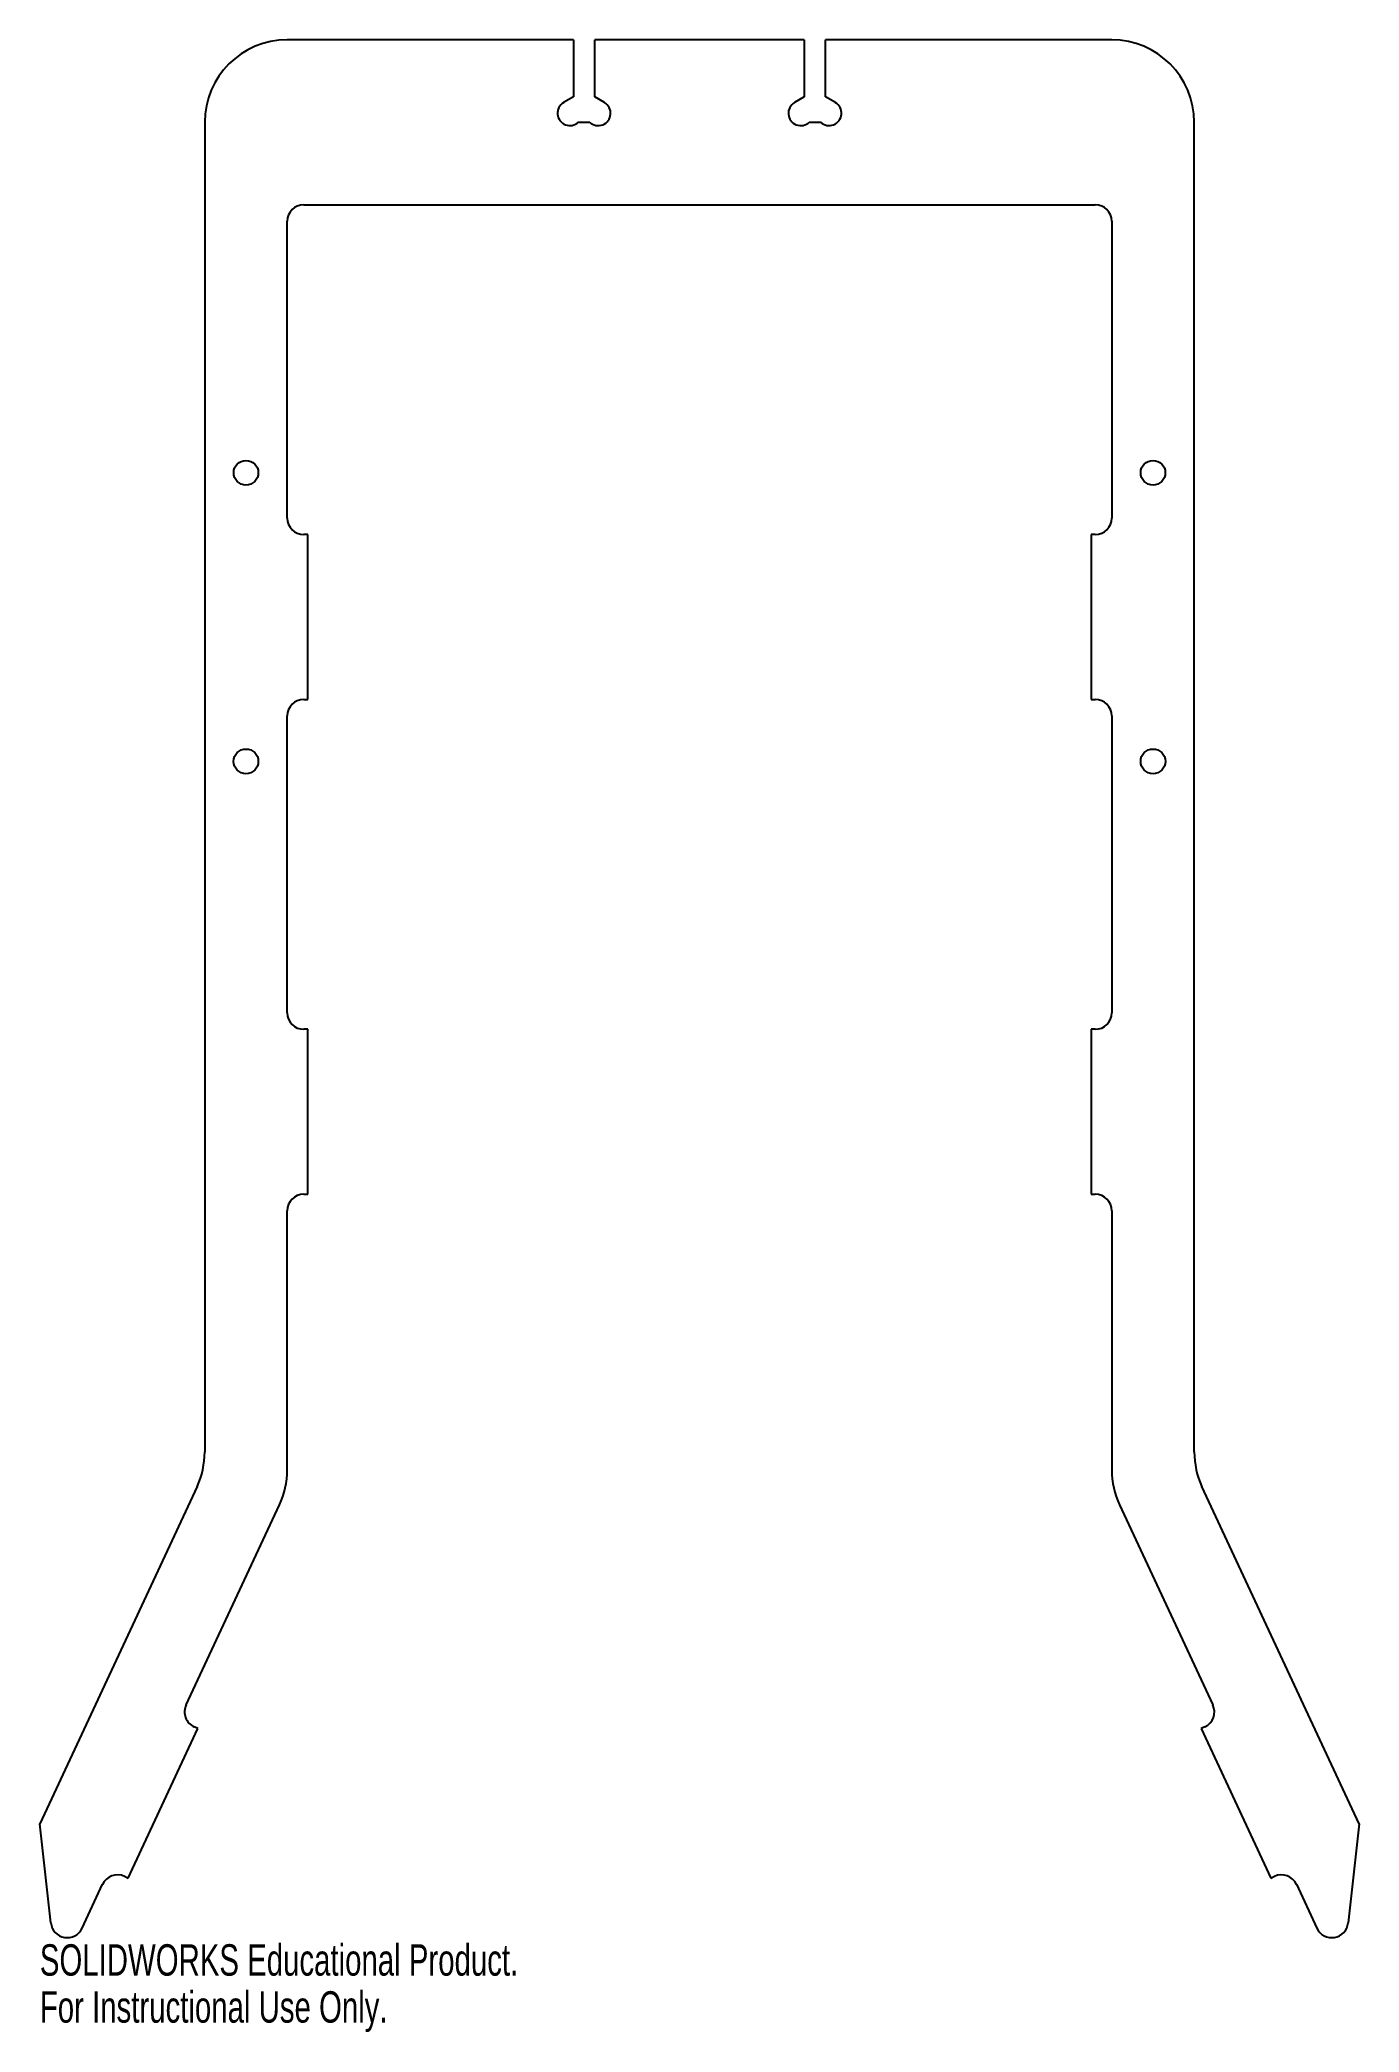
# Model space of a CAD drawing. Header units: inches. Extents: x -4 to 4, y -12.1 to 0.
import ezdxf

# ---------------------------------------------------------------- set-up
doc = ezdxf.new("R2010")
doc.units = ezdxf.units.IN
doc.header["$MEASUREMENT"] = 0
doc.styles.add('SLDTEXTSTYLE0', font='TXT', dxfattribs={"width": 0.7})

msp = doc.modelspace()

# ---------------------------------------------------------------- linework, layer by layer
at = {"color": 7, "linetype": 'Continuous', "lineweight": 25}
for p, q in [((-0.765, 0), (-2.5, 0)), ((-0.765, 0), (-0.765, -0.346)), ((-0.635, -0.346), (-0.635, 0)), ((0.635, 0), (-0.635, 0)), ((0.635, 0), (0.635, -0.346)), ((0.765, -0.346), (0.765, 0)), ((2.5, 0), (0.765, 0)), ((-0.765, -0.346), (-0.824, -0.38)), ((-0.576, -0.38), (-0.635, -0.346)), ((0.635, -0.346), (0.576, -0.38)), ((0.824, -0.38), (0.765, -0.346)), ((-3, -0.5), (-3, -8.562)), ((-0.735, -0.5), (-0.665, -0.5)), ((0.665, -0.5), (0.735, -0.5)), ((3, -8.562), (3, -0.5)), ((-2.4, -1), (2.4, -1)), ((-2.5, -2.9), (-2.5, -1.1)), ((2.5, -1.1), (2.5, -2.9)), ((-2.375, -3), (-2.4, -3)), ((-2.375, -4), (-2.375, -3)), ((2.375, -3), (2.375, -4)), ((2.4, -3), (2.375, -3)), ((-2.5, -5.9), (-2.5, -4.1)), ((-2.4, -4), (-2.375, -4)), ((2.375, -4), (2.4, -4)), ((2.5, -4.1), (2.5, -5.9)), ((-2.375, -6), (-2.4, -6)), ((-2.375, -7), (-2.375, -6)), ((2.375, -6), (2.375, -7)), ((2.4, -6), (2.375, -6)), ((-2.4, -7), (-2.375, -7)), ((2.375, -7), (2.4, -7)), ((-2.5, -8.672), (-2.5, -7.1)), ((2.5, -7.1), (2.5, -8.672)), ((-3.047, -8.773), (-4, -10.817)), ((4, -10.817), (3.047, -8.773)), ((-3.113, -10.097), (-2.547, -8.884)), ((2.547, -8.884), (3.113, -10.097)), ((-3.464, -11.147), (-3.041, -10.24)), ((-3.041, -10.24), (-3.064, -10.23)), ((3.064, -10.23), (3.041, -10.24)), ((3.041, -10.24), (3.464, -11.147)), ((-3.934, -11.419), (-4, -10.817)), ((4, -10.817), (3.934, -11.419)), ((-3.744, -11.45), (-3.62, -11.184)), ((-3.487, -11.136), (-3.464, -11.147)), ((3.464, -11.147), (3.487, -11.136)), ((3.62, -11.184), (3.744, -11.45))]:
    msp.add_line(p, q, dxfattribs=at)
for centre, radius in [((-2.75, -2.625), 0.0747), ((2.75, -2.625), 0.0747), ((-2.75, -4.375), 0.0748), ((2.75, -4.375), 0.0748)]:
    msp.add_circle(centre, radius, dxfattribs=at)
for centre, radius, start, end in [((-2.5, -0.5), 0.5, 90, 180), ((2.5, -0.5), 0.5, 0, 90), ((-0.786, -0.445), 0.075, 120, 313.2688), ((-0.614, -0.445), 0.075, 226.7312, 60), ((0.614, -0.445), 0.075, 120, 313.2688), ((0.786, -0.445), 0.075, 226.7312, 60), ((-2.4, -1.1), 0.1, 90, 180), ((2.4, -1.1), 0.1, 0, 90), ((-2.4, -2.9), 0.1, 180, 270), ((2.4, -2.9), 0.1, 270, 0), ((-2.4, -4.1), 0.1, 90, 180), ((2.4, -4.1), 0.1, 0, 90), ((-2.4, -5.9), 0.1, 180, 270), ((2.4, -5.9), 0.1, 270, 0), ((-2.4, -7.1), 0.1, 90, 180), ((2.4, -7.1), 0.1, 0, 90), ((-3.5, -8.562), 0.5, 335, 0), ((3.5, -8.562), 0.5, 180, 205), ((-3, -8.672), 0.5, 335, 0), ((3, -8.672), 0.5, 180, 205), ((-3.022, -10.139), 0.1, 155, 245), ((3.022, -10.139), 0.1, 295, 25), ((-3.529, -11.227), 0.1, 65, 155), ((3.529, -11.227), 0.1, 25, 115), ((-3.834, -11.408), 0.1, 186.3032, 335), ((3.834, -11.408), 0.1, 205, 353.6968)]:
    msp.add_arc(centre, radius, start, end, dxfattribs=at)

# ---------------------------------------------------------------- texts
at = {"color": 7, "linetype": 'Continuous', "char_height": 0.1903, "attachment_point": 1, "style": 'SLDTEXTSTYLE0'}
for s, insert in [('SOLIDWORKS Educational Product.', (-4, -11.548)), ('For Instructional Use Only.', (-4, -11.833))]:
    msp.add_mtext(s, dxfattribs=dict(at, insert=insert))

doc.saveas('drawing.dxf')
